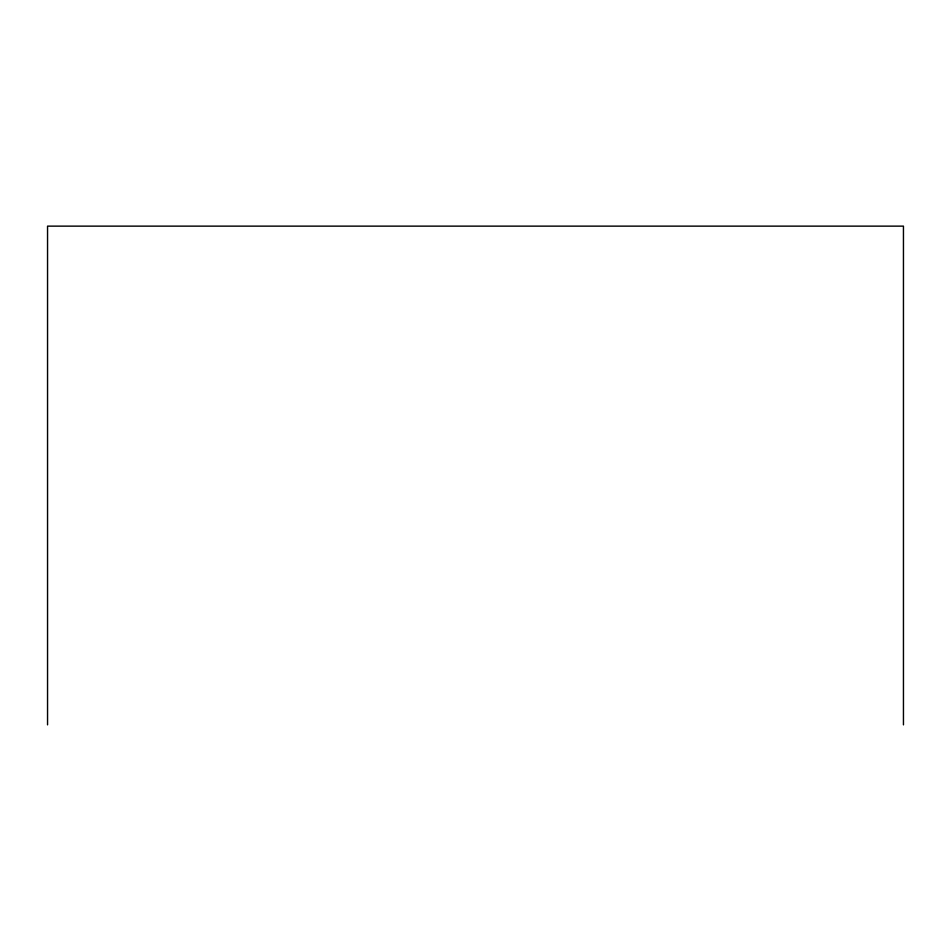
<?xml version="1.0" encoding="UTF-8"?>
<svg xmlns="http://www.w3.org/2000/svg" width="951" height="951" viewBox="0 0 951 951"><rect width="100%" height="100%" fill="white"/><g stroke="black" fill="none" stroke-linecap="round" stroke-linejoin="round"><path stroke-width="1.43" d="M903.45 724.864L903.45 226.136L47.55 226.136L47.55 724.864"/></g></svg>
